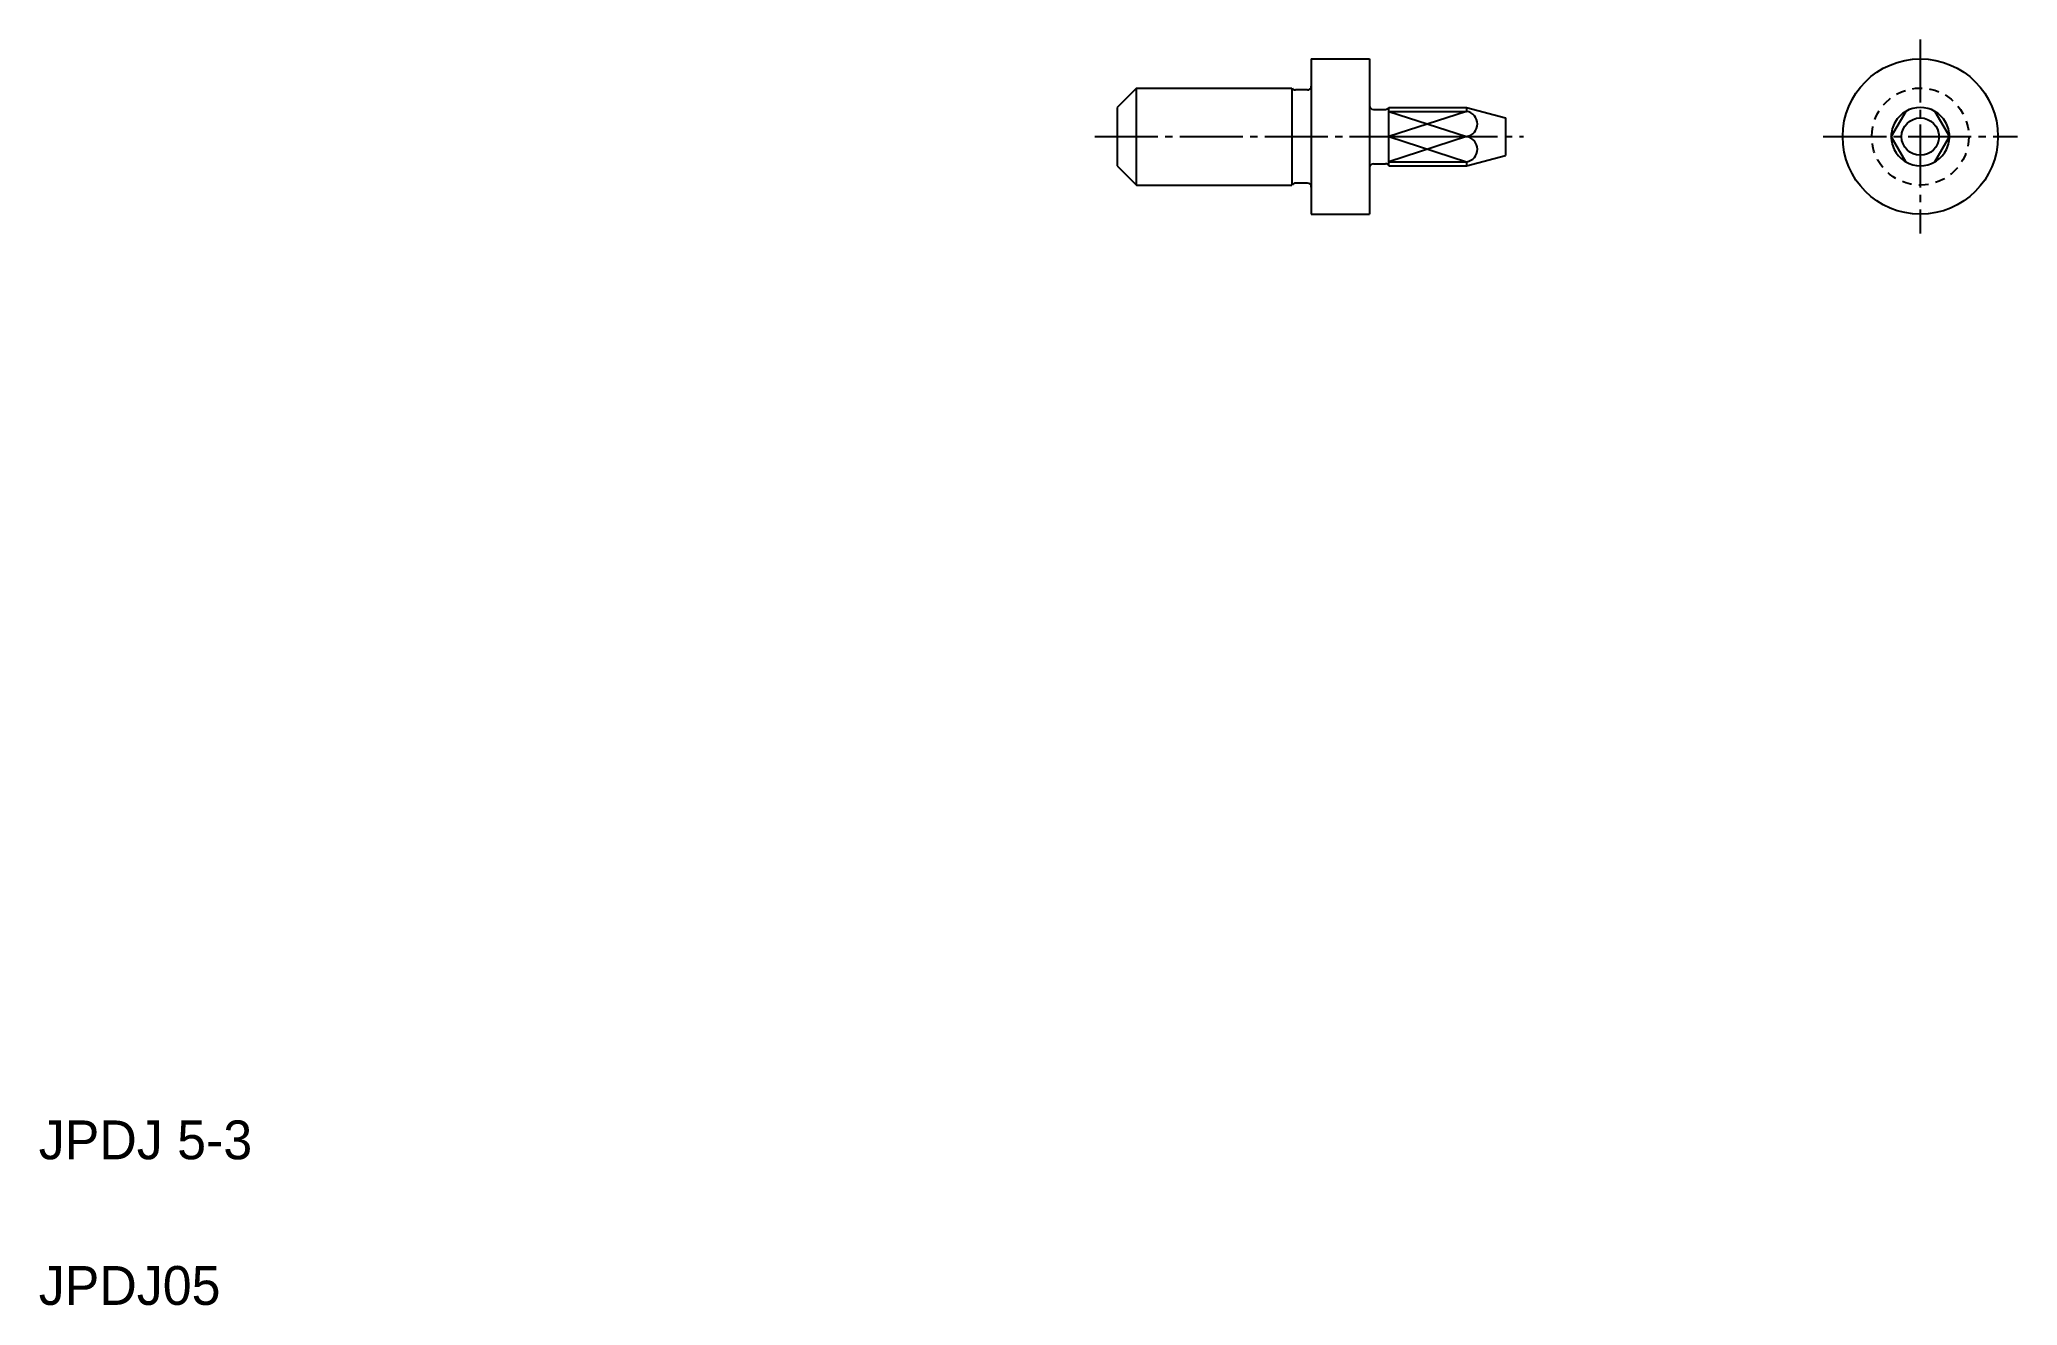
# Model space of a CAD drawing. Extents: x 5 to 107, y 5 to 70.
import ezdxf

# ---------------------------------------------------------------- set-up
doc = ezdxf.new("R2010")
doc.units = 0
doc.header["$LTSCALE"] = 0.25
for name, pattern in [('CENTER', [17.5, 13, -1.5, 1.5, -1.5]), ('DASHED', [3.5, 2, -1.5]), ('PHANTOM', [63.5, 31.75, -6.35, 6.35, -6.35, 6.35, -6.35])]:
    doc.linetypes.add(name, pattern=pattern)
doc.layers.get('0').update_dxf_attribs({"linetype": 'CONTINUOUS'})
doc.layers.add('CENTER', color=1, linetype='CENTER')
doc.styles.get("Standard").update_dxf_attribs({"font": 'txt', "height": 1.6})

msp = doc.modelspace()

# ---------------------------------------------------------------- linework, layer by layer
at = {"linetype": 'CONTINUOUS'}
for p, q in [((70.57, 69.18), (70.57, 61.18)), ((70.57, 69.18), (73.57, 69.18)), ((73.57, 69.18), (73.57, 61.18)), ((61.57, 67.68), (60.57, 66.68)), ((61.57, 67.68), (69.57, 67.68)), ((61.57, 62.68), (61.57, 67.68)), ((69.57, 67.68), (69.57, 62.68)), ((70.37, 67.58), (69.75, 67.58)), ((60.57, 66.68), (60.57, 63.68)), ((73.77, 66.58), (74.4, 66.58)), ((74.57, 63.68), (74.57, 66.68)), ((74.57, 66.68), (78.57, 66.68)), ((74.57, 66.68), (74.57, 66.68)), ((74.57, 66.48), (78.57, 66.48)), ((101.2, 66.48), (100.45, 65.18)), ((102.7, 66.48), (103.45, 65.18)), ((80.57, 66.14), (80.57, 64.21)), ((101.2, 63.88), (100.45, 65.18)), ((102.7, 63.88), (103.45, 65.18)), ((60.57, 63.68), (61.57, 62.68)), ((73.77, 63.78), (74.4, 63.78)), ((74.57, 63.88), (78.57, 63.88)), ((74.57, 63.68), (78.57, 63.68)), ((61.57, 62.68), (69.57, 62.68)), ((70.37, 62.78), (69.75, 62.78)), ((70.57, 61.18), (73.57, 61.18))]:
    msp.add_line(p, q, dxfattribs=at)
for p, q in [((63.57, 67.68), (63.57, 67.68)), ((65.57, 67.68), (65.57, 67.68)), ((78.57, 66.68), (80.57, 66.14)), ((78.57, 66.68), (78.57, 66.48)), ((74.57, 65.18), (78.57, 65.18)), ((78.57, 63.68), (80.57, 64.21)), ((78.57, 63.88), (78.57, 63.68))]:
    msp.add_line(p, q)
at = {"color": 3}
for p, q in [((74.57, 66.48), (78.57, 65.18)), ((78.57, 66.48), (74.57, 65.18)), ((78.57, 65.18), (74.57, 63.88)), ((74.57, 65.18), (78.57, 63.88))]:
    msp.add_line(p, q, dxfattribs=at)
at = {"linetype": 'CONTINUOUS'}
for radius in [4, 0.964]:
    msp.add_circle((101.95, 65.18), radius, dxfattribs=at)
at = {"color": 3, "linetype": 'DASHED'}
msp.add_circle((101.95, 65.18), 2.5, dxfattribs=at)
at = {"linetype": 'CONTINUOUS'}
for centre, radius, start, end in [((69.75, 67.78), 0.2, 210, 270), ((70.37, 67.78), 0.2, 270, 0), ((73.77, 66.78), 0.2, 180, 270), ((74.4, 66.78), 0.2, 270, 330), ((101.95, 65.18), 1.5, 60, 120), ((73.77, 63.58), 0.2, 90, 180), ((74.4, 63.58), 0.2, 30, 90), ((101.95, 65.18), 1.5, 240, 300), ((69.75, 62.58), 0.2, 90, 150), ((70.37, 62.58), 0.2, 0, 90)]:
    msp.add_arc(centre, radius, start, end, dxfattribs=at)
for centre in [(78.47, 65.83), (78.47, 64.53)]:
    msp.add_arc(centre, 0.658, 279.2661, 80.7339)
at = {"color": 3, "linetype": 'PHANTOM'}
for start, end in [(120, 240), (300, 60)]:
    msp.add_arc((101.95, 65.18), 1.5, start, end, dxfattribs=at)
at = {"layer": 'CENTER', "color": 1, "linetype": 'CENTER'}
for p, q in [((101.95, 70.18), (101.95, 60.18)), ((59.42, 65.18), (81.51, 65.18)), ((96.95, 65.18), (106.95, 65.18))]:
    msp.add_line(p, q, dxfattribs=at)

# ---------------------------------------------------------------- texts
for s, p in [('JPDJ 5-3', (5, 12.5)), ('JPDJ05', (5, 5))]:
    msp.add_text(s, height=2).set_placement(p)

doc.saveas('drawing.dxf')
